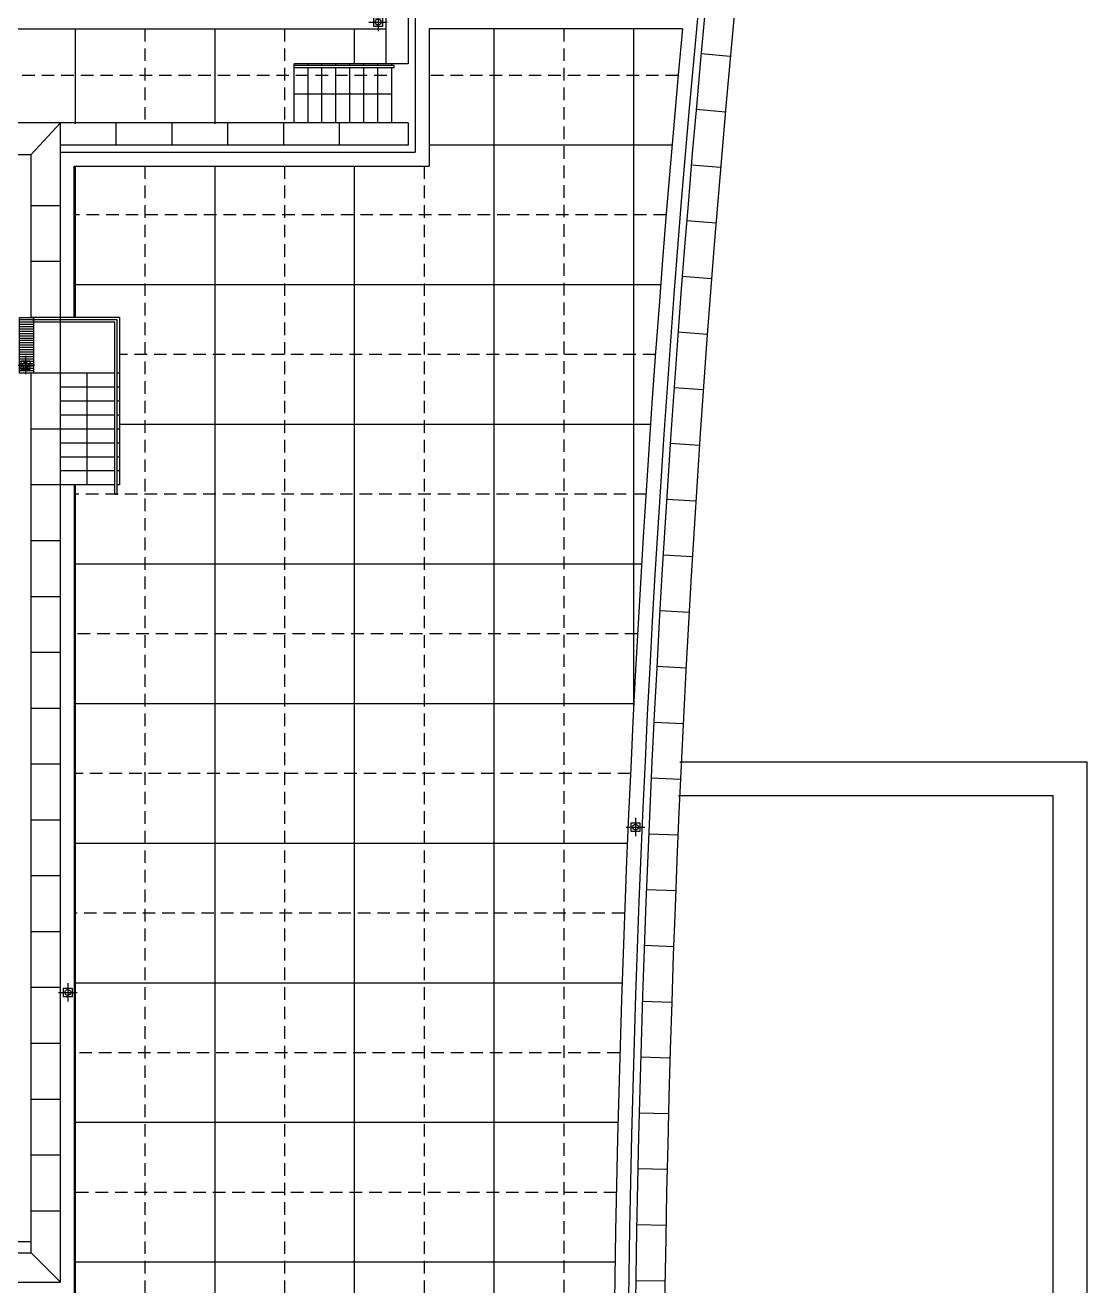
# Model space of a CAD drawing. Header units: millimetres. Extents: x 49154 to 181784, y 28275 to 149577.
# Drawn here: x 158979 to 181784, y 79450 to 106532 of the extents above; entities that cross this region are included whole.
import ezdxf

# ---------------------------------------------------------------- set-up
doc = ezdxf.new("R2010")
doc.units = ezdxf.units.MM
doc.header["$LTSCALE"] = 300
doc.linetypes.add('HID', pattern=[2.8, 1.8, -1])
for name, color, linetype in [('A-ELE', 7, 'Continuous'), ('A-ELE-8', 8, 'Continuous'), ('A-ETC-HANDRAIL', 8, 'Continuous'), ('A-HAT', 251, 'Continuous'), ('A-SYM', 7, 'Continuous'), ('A-지붕바닥', 251, 'Continuous'), ('PV', 5, 'Continuous'), ('우수계획', 7, 'Continuous'), ('트랜치', 8, 'Continuous')]:
    doc.layers.add(name, color=color, linetype=linetype)

# ---------------------------------------------------------------- blocks, each defined once
blk = doc.blocks.new('*U142')
at = {"layer": '트랜치'}
for p, q in [((50, 300), (50, 0)), ((100, 300), (100, 0)), ((150, 300), (150, 0)), ((200, 300), (200, 0)), ((250, 300), (250, 0)), ((300, 300), (300, 0)), ((350, 300), (350, 0)), ((400, 300), (400, 0)), ((450, 300), (450, 0)), ((500, 300), (500, 0)), ((550, 300), (550, 0)), ((600, 300), (600, 0)), ((650, 300), (650, 0)), ((700, 300), (700, 0)), ((750, 300), (750, 0)), ((800, 300), (800, 0)), ((850, 300), (850, 0)), ((900, 300), (900, 0)), ((950, 300), (950, 0)), ((1000, 300), (1000, 0)), ((1050, 300), (1050, 0)), ((1100, 300), (1100, 0)), ((1150, 300), (1150, 0)), ((1200, 300), (1200, 0))]:
    blk.add_line(p, q, dxfattribs=at)
at = {"layer": '트랜치', "color": 0}
blk.add_lwpolyline([(0, 300), (1200, 300), (1200, 0), (0, 0)], close=True, dxfattribs=at)
blk = doc.blocks.new('A$Cacae0627')
at = {"layer": '우수계획', "color": 1}
for p, q in [((-528, 0), (528, 0)), ((0, 528), (0, -528))]:
    blk.add_line(p, q, dxfattribs=at)
at = {"layer": '우수계획', "color": 6, "lineweight": -3}
blk.add_lwpolyline([(-250, 250), (250, 250), (250, -250), (-250, -250)], close=True, dxfattribs=at)
blk.add_circle((0, 0), 167, dxfattribs=at)

msp = doc.modelspace()

# ---------------------------------------------------------------- linework, layer by layer
at = {"layer": 'A-ELE'}
for p, q in [((166723.6, 106905), (166723.6, 105705)), ((167203.6, 106764), (167203.6, 105705)), ((167203.6, 105705), (166753.6, 105705)), ((167203.6, 104435), (159733.6, 104435)), ((167203.6, 104435), (167203.6, 103955)), ((159103.6, 100255), (159103.6, 103755)), ((167203.6, 103955), (159733.6, 103955))]:
    msp.add_line(p, q, dxfattribs=at)
at = {"layer": 'A-ELE', "ltscale": 10}
for p, q in [((167203.6, 105705), (164753.6, 105705)), ((164753.6, 104435), (164753.6, 105705)), ((165053.6, 105665), (165053.6, 105705)), ((165353.6, 105665), (165353.6, 105705)), ((165653.6, 105665), (165653.6, 105705)), ((165953.6, 105665), (165953.6, 105705)), ((166253.6, 105665), (166253.6, 105705)), ((166553.6, 105665), (166553.6, 105705)), ((166853.6, 105665), (166853.6, 105705)), ((165053.6, 104435), (165053.6, 105615)), ((165353.6, 104435), (165353.6, 105615)), ((165653.6, 104435), (165653.6, 105615)), ((165953.6, 104435), (165953.6, 105615)), ((166253.6, 104435), (166253.6, 105615)), ((166553.6, 104435), (166553.6, 105615)), ((166853.6, 104435), (166853.6, 105615)), ((153303.6, 103755), (159103.6, 103755)), ((161003.6, 100255), (159853.6, 100255)), ((161003.6, 100255), (161003.6, 96655)), ((160903.6, 99055), (159853.6, 99055)), ((161003.6, 99055), (160953.6, 99055)), ((160903.6, 98755), (159733.6, 98755)), ((161003.6, 98755), (160953.6, 98755)), ((160903.6, 98455), (159733.6, 98455)), ((161003.6, 98455), (160953.6, 98455)), ((160903.6, 98155), (159733.6, 98155)), ((161003.6, 98155), (160953.6, 98155)), ((160903.6, 97855), (159733.6, 97855)), ((161003.6, 97855), (160953.6, 97855)), ((160903.6, 97555), (159733.6, 97555)), ((161003.6, 97555), (160953.6, 97555)), ((160903.6, 97255), (159733.6, 97255)), ((161003.6, 97255), (160953.6, 97255)), ((160903.6, 96955), (159733.6, 96955)), ((161003.6, 96955), (160953.6, 96955)), ((160903.6, 96655), (159733.6, 96655)), ((161003.6, 96655), (160953.6, 96655)), ((124003.6, 80155), (159103.6, 80155))]:
    msp.add_line(p, q, dxfattribs=at)
at = {"layer": 'A-ELE'}
for points in [[(159733.6, 104435), (153303.6, 104435)], [(159733.6, 100255), (159733.6, 103955)], [(123903.6, 77055), (123903.6, 79525), (159733.6, 79525), (159733.6, 99055)], [(159103.6, 80155), (159103.6, 99055)]]:
    msp.add_lwpolyline(points, dxfattribs=at)
at = {"layer": 'A-ELE', "ltscale": 10, "elevation": 0}
for points in [[(159853.6, 100255), (159103.6, 100255)], [(159853.6, 99055), (159153.6, 99055)]]:
    msp.add_lwpolyline(points, dxfattribs=at)
at = {"layer": 'A-ELE', "ltscale": 10}
for radius, start, end in [(347015, 174.623942, 185.270322), (346385, 174.59608, 185.384597)]:
    msp.add_arc((519068.6, 74280), radius, start, end, dxfattribs=at)
at = {"layer": 'A-ELE-8', "color": 251, "elevation": 0}
for points in [[(173043.4, 90710), (181783.6, 90710), (181783.6, 28275), (144123.6, 28275), (144123.6, 41775)], [(173009.5, 89980), (181053.6, 89980), (181053.6, 29005), (144853.6, 29005), (144853.6, 41805)]]:
    msp.add_lwpolyline(points, dxfattribs=at)
at = {"layer": 'A-ETC-HANDRAIL'}
for p, q in [((167353.6, 106817.9), (167353.6, 103805)), ((167653.6, 106455), (167653.6, 103505)), ((174126, 105858.6), (173498.6, 105916)), ((166903.6, 105665), (164753.6, 105665)), ((164753.6, 105615), (164753.6, 105665)), ((166903.6, 105615), (164753.6, 105615)), ((174018.9, 104665.6), (173391.3, 104720.8)), ((159103.6, 103755), (159733.6, 104435)), ((159733.6, 103955), (159733.6, 104435)), ((160933.6, 103955), (160933.6, 104435)), ((162133.6, 103955), (162133.6, 104435)), ((163333.6, 103955), (163333.6, 104435)), ((164533.6, 103955), (164533.6, 104435)), ((165733.6, 103955), (165733.6, 104435)), ((159733.6, 103805), (167353.6, 103805)), ((173915.9, 103472.2), (173288.1, 103525.3)), ((173817, 102278.5), (173189, 102329.4)), ((173722.2, 101084.4), (173094.1, 101133.2)), ((160953.6, 100205), (159153.6, 100205)), ((160953.6, 96455), (160953.6, 100205)), ((160903.6, 100155), (159153.6, 100155)), ((160903.6, 96455), (160903.6, 100155)), ((173631.6, 99890), (173003.3, 99936.6)), ((173545.1, 98695.3), (172916.7, 98739.7)), ((173462.7, 97500.3), (172834.2, 97542.6)), ((160903.6, 96455), (160953.6, 96455)), ((173384.5, 96305.1), (172755.8, 96345.1)), ((173310.4, 95109.5), (172681.6, 95147.4)), ((173240.5, 93913.8), (172611.5, 93949.5)), ((173174.6, 92717.8), (172545.5, 92751.3)), ((173112.9, 91521.5), (172483.7, 91552.9)), ((173055.4, 90325.1), (172426.1, 90354.3)), ((173002, 89128.5), (172372.5, 89155.5)), ((172952.7, 87931.7), (172323.2, 87956.5)), ((172907.5, 86734.7), (172278, 86757.3)), ((172866.5, 85537.6), (172236.9, 85558)), ((172829.7, 84340.3), (172200, 84358.6)), ((172797, 83142.9), (172167.2, 83159.1)), ((172768.4, 81945.5), (172138.5, 81959.4)), ((172744, 80747.9), (172114.1, 80759.6)), ((124153.6, 80405), (159103.6, 80405)), ((172723.7, 79550.2), (172093.7, 79559.8))]:
    msp.add_line(p, q, dxfattribs=at)
at = {"layer": 'A-HAT', "ltscale": 10}
msp.add_line((161003.6, 100255), (159853.6, 100255), dxfattribs=at)
at = {"layer": 'A-HAT'}
msp.add_line((159103.6, 80155), (159733.6, 79525), dxfattribs=at)
at = {"layer": 'A-HAT', "ltscale": 10, "elevation": 0}
for points in [[(159733.6, 102655), (159103.6, 102655)], [(159733.6, 101455), (159103.6, 101455)], [(159853.6, 100255), (159153.6, 100255)], [(159733.6, 97855), (159103.6, 97855)], [(159733.6, 96655), (159103.6, 96655)], [(159733.6, 95455), (159103.6, 95455)], [(159733.6, 94255), (159103.6, 94255)], [(159733.6, 93055), (159103.6, 93055)], [(159733.6, 91855), (159103.6, 91855)], [(159733.6, 90655), (159103.6, 90655)], [(159733.6, 89455), (159103.6, 89455)], [(159733.6, 88255), (159103.6, 88255)], [(159733.6, 87055), (159103.6, 87055)], [(159733.6, 85855), (159103.6, 85855)], [(159733.6, 84655), (159103.6, 84655)], [(159733.6, 83455), (159103.6, 83455)], [(159733.6, 82255), (159103.6, 82255)], [(159733.6, 81055), (159103.6, 81055)]]:
    msp.add_lwpolyline(points, dxfattribs=at)
at = {"layer": 'A-SYM'}
for p, q in [((164753.6, 105055), (166853.6, 105055)), ((160303.6, 99055), (160303.6, 96655))]:
    msp.add_line(p, q, dxfattribs=at)
at = {"layer": 'A-지붕바닥'}
for p, q in [((160048.6, 106455), (160048.6, 104415)), ((163048.6, 106455), (163048.6, 104415)), ((166048.6, 106455), (166048.6, 105705)), ((169048.6, 106455), (169048.6, 42855)), ((172048.6, 106455), (172048.6, 91859.8)), ((172873.1, 103955), (167653.6, 103955)), ((160048.6, 103505), (160048.6, 100255)), ((163048.6, 103505), (163048.6, 42855)), ((166048.6, 103505), (166048.6, 42855)), ((172629, 100955), (160033.6, 100955)), ((159153.6, 100155), (159153.6, 100205)), ((172411.1, 97955), (161003.6, 97955)), ((160048.6, 96655), (160048.6, 42855)), ((172219.2, 94955), (160033.6, 94955)), ((172053.4, 91955), (160033.6, 91955)), ((171913.6, 88955), (160033.6, 88955)), ((171799.8, 85955), (160033.6, 85955)), ((171711.9, 82955), (160033.6, 82955)), ((171649.9, 79955), (160033.6, 79955))]:
    msp.add_line(p, q, dxfattribs=at)
at = {"layer": 'A-지붕바닥', "linetype": 'HID', "ltscale": 0.5}
for p, q in [((161548.6, 106455), (161548.6, 104415)), ((164548.6, 106455), (164548.6, 104415)), ((170548.6, 106455), (170548.6, 42855)), ((166743.6, 105455), (97753.6, 105455)), ((173004.9, 105455), (167653.6, 105455)), ((161548.6, 103505), (161548.6, 42855)), ((164548.6, 103505), (164548.6, 42855)), ((167548.6, 103505), (167548.6, 42855)), ((172747.8, 102455), (160033.6, 102455)), ((172516.8, 99455), (161003.6, 99455)), ((172311.9, 96455), (160033.6, 96455)), ((172133.1, 93455), (160033.6, 93455)), ((171980.3, 90455), (160033.6, 90455)), ((171853.4, 87455), (160033.6, 87455)), ((171752.6, 84455), (160033.6, 84455)), ((171677.7, 81455), (160033.6, 81455))]:
    msp.add_line(p, q, dxfattribs=at)
at = {"layer": 'PV', "color": 253}
msp.add_line((166903.6, 105615), (166903.6, 105665), dxfattribs=at)
at = {"layer": '트랜치'}
for p, q in [((97753.6, 106455), (166723.6, 106455)), ((173096.5, 106455), (167653.6, 106455))]:
    msp.add_line(p, q, dxfattribs=at)
for points in [[(124053.6, 79525), (159733.6, 79525), (159733.6, 103805)], [(160033.6, 100255), (160033.6, 103505), (167653.6, 103505)], [(160033.6, 96655), (160033.6, 79225), (124353.6, 79225), (124353.6, 77505), (145203.6, 77505), (145203.6, 42855), (173027.5, 42855)]]:
    msp.add_lwpolyline(points, dxfattribs=at)
for radius, start, end in [(347165, 174.632509, 185.243178), (347465, 174.686842, 185.188964)]:
    msp.add_arc((519068.6, 74280), radius, start, end, dxfattribs=at)

# ---------------------------------------------------------------- block references
at = {"layer": 'A-SYM', "xscale": 0.3749999999999939, "yscale": 0.3749999999999939, "zscale": 0.3749999999999939}
for p in [(166558.8, 106601), (158983, 99229.9, 0), (172088.3, 89304.7), (159893.4, 85752.6)]:
    msp.add_blockref('A$Cacae0627', p, dxfattribs=at)
at = {"layer": '트랜치', "color": 0, "rotation": 270}
msp.add_blockref('*U142', (158853.6, 100255), dxfattribs=at)

doc.saveas('drawing.dxf')
